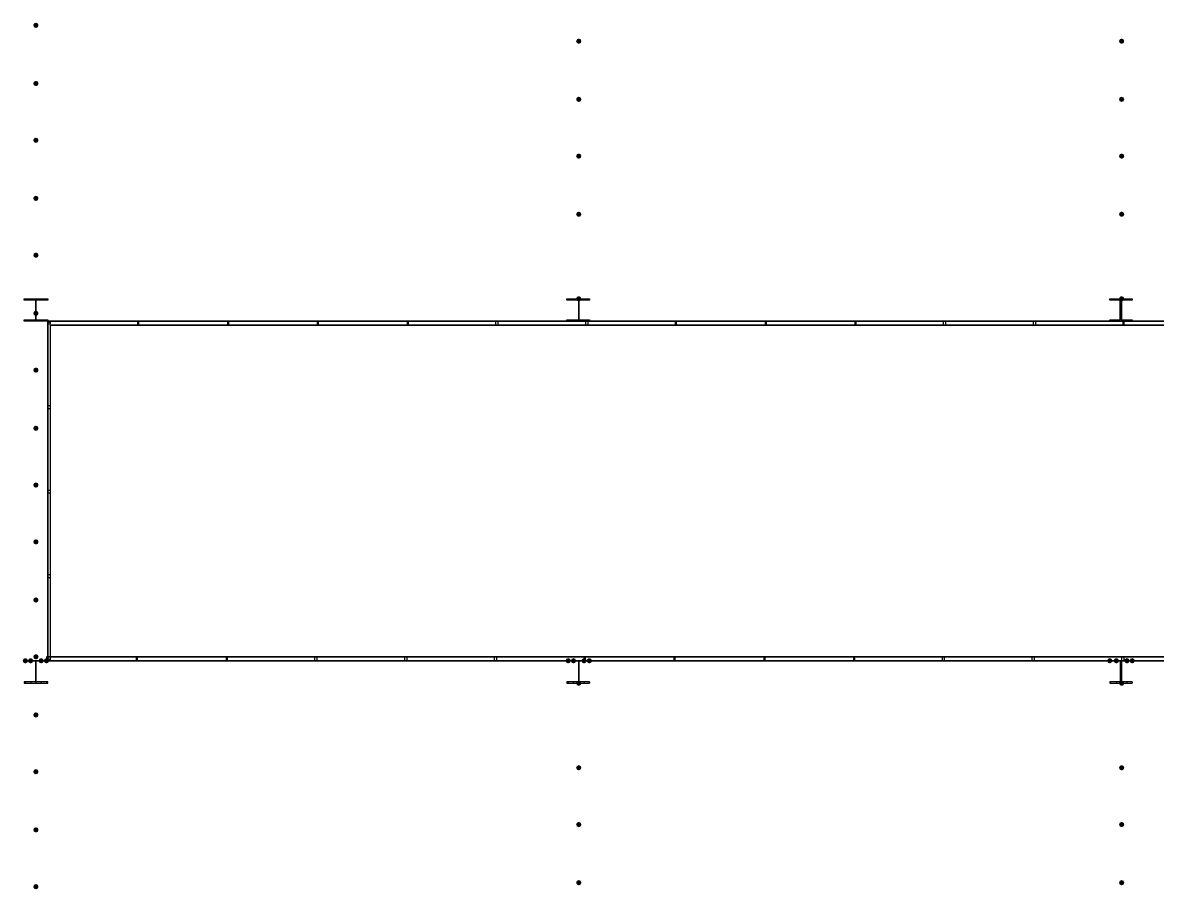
# Model space of a CAD drawing. Header units: millimetres. Extents: x 0 to 420, y 0 to 297.
# Drawn here: x 137.5 to 173.86, y 149.69 to 177.46 of the extents above; entities that cross this region are included whole.
import ezdxf

# ---------------------------------------------------------------- set-up
doc = ezdxf.new("R2010")
doc.units = ezdxf.units.MM
doc.layers.get('0').update_dxf_attribs({"linetype": 'CONTINUOUS'})

msp = doc.modelspace()

# ---------------------------------------------------------------- hatches: boundary and pattern name
at = {"true_color": 0x000007}
for points in [[(138.006667, 177.376667), (137.981796, 177.316871), (137.922, 177.292), (137.862204, 177.316871), (137.837333, 177.376667), (137.862204, 177.436462), (137.922, 177.461333), (137.981796, 177.436463)], [(155.405667, 176.868667), (155.380796, 176.808871), (155.321, 176.784), (155.261204, 176.808871), (155.236333, 176.868667), (155.261204, 176.928462), (155.321, 176.953333), (155.380796, 176.928463)], [(172.804667, 176.868667), (172.779796, 176.808871), (172.72, 176.784), (172.660204, 176.808871), (172.635333, 176.868667), (172.660204, 176.928462), (172.72, 176.953333), (172.779796, 176.928463)], [(138.006667, 175.514), (137.981796, 175.454204), (137.922, 175.429333), (137.862204, 175.454204), (137.837333, 175.514), (137.862204, 175.573796), (137.922, 175.598667), (137.981796, 175.573796)], [(155.405667, 175.006), (155.380796, 174.946204), (155.321, 174.921333), (155.261204, 174.946204), (155.236333, 175.006), (155.261204, 175.065796), (155.321, 175.090667), (155.380796, 175.065796)], [(172.804667, 175.006), (172.779796, 174.946204), (172.72, 174.921333), (172.660204, 174.946204), (172.635333, 175.006), (172.660204, 175.065796), (172.72, 175.090667), (172.779796, 175.065796)], [(138.006667, 173.693667), (137.981796, 173.633871), (137.922, 173.609), (137.862204, 173.633871), (137.837333, 173.693667), (137.862204, 173.753462), (137.922, 173.778333), (137.981796, 173.753463)], [(155.405667, 173.185667), (155.380796, 173.125871), (155.321, 173.101), (155.261204, 173.125871), (155.236333, 173.185667), (155.261204, 173.245462), (155.321, 173.270333), (155.380796, 173.245463)], [(172.804667, 173.185667), (172.779796, 173.125871), (172.72, 173.101), (172.660204, 173.125871), (172.635333, 173.185667), (172.660204, 173.245462), (172.72, 173.270333), (172.779796, 173.245463)], [(138.006667, 171.831), (137.981796, 171.771204), (137.922, 171.746333), (137.862204, 171.771204), (137.837333, 171.831), (137.862204, 171.890796), (137.922, 171.915667), (137.981796, 171.890796)], [(155.405667, 171.323), (155.380796, 171.263204), (155.321, 171.238333), (155.261204, 171.263204), (155.236333, 171.323), (155.261204, 171.382796), (155.321, 171.407667), (155.380796, 171.382796)], [(172.804667, 171.323), (172.779796, 171.263204), (172.72, 171.238333), (172.660204, 171.263204), (172.635333, 171.323), (172.660204, 171.382796), (172.72, 171.407667), (172.779796, 171.382796)], [(138.006667, 170.010667), (137.981796, 169.950871), (137.922, 169.926), (137.862204, 169.950871), (137.837333, 170.010667), (137.862204, 170.070462), (137.922, 170.095333), (137.981796, 170.070463)], [(155.405667, 168.613667), (155.380796, 168.553871), (155.321, 168.529), (155.261204, 168.553871), (155.236333, 168.613667), (155.261204, 168.673462), (155.321, 168.698333), (155.380796, 168.673463)], [(172.804667, 168.613667), (172.779796, 168.553871), (172.72, 168.529), (172.660204, 168.553871), (172.635333, 168.613667), (172.660204, 168.673462), (172.72, 168.698333), (172.779796, 168.673463)], [(138.006667, 168.148), (137.981796, 168.088204), (137.922, 168.063333), (137.862204, 168.088204), (137.837333, 168.148), (137.862204, 168.207796), (137.922, 168.232667), (137.981796, 168.207796)], [(138.006667, 166.327667), (137.981796, 166.267871), (137.922, 166.243), (137.862204, 166.267871), (137.837333, 166.327667), (137.862204, 166.387462), (137.922, 166.412333), (137.981796, 166.387463)], [(138.006667, 164.465), (137.981796, 164.405204), (137.922, 164.380333), (137.862204, 164.405204), (137.837333, 164.465), (137.862204, 164.524796), (137.922, 164.549667), (137.981796, 164.524796)], [(138.006667, 162.644667), (137.981796, 162.584871), (137.922, 162.56), (137.862204, 162.584871), (137.837333, 162.644667), (137.862204, 162.704462), (137.922, 162.729333), (137.981796, 162.704463)], [(138.006667, 160.824333), (137.981796, 160.764537), (137.922, 160.739667), (137.862204, 160.764537), (137.837333, 160.824333), (137.862204, 160.884129), (137.922, 160.909), (137.981796, 160.884129)], [(138.006667, 158.961667), (137.981796, 158.901871), (137.922, 158.877), (137.862204, 158.901871), (137.837333, 158.961667), (137.862204, 159.021462), (137.922, 159.046333), (137.981796, 159.021463)], [(137.668, 157.014333), (137.643129, 156.954537), (137.583333, 156.929667), (137.523537, 156.954537), (137.498667, 157.014333), (137.523537, 157.074129), (137.583333, 157.099), (137.643129, 157.074129)], [(137.837333, 157.014333), (137.812463, 156.954537), (137.752667, 156.929667), (137.692871, 156.954537), (137.668, 157.014333), (137.692871, 157.074129), (137.752667, 157.099), (137.812462, 157.074129)], [(138.006667, 157.141333), (137.981796, 157.081537), (137.922, 157.056667), (137.862204, 157.081537), (137.837333, 157.141333), (137.862204, 157.201129), (137.922, 157.226), (137.981796, 157.201129)], [(138.176, 157.014333), (138.151129, 156.954537), (138.091333, 156.929667), (138.031538, 156.954537), (138.006667, 157.014333), (138.031537, 157.074129), (138.091333, 157.099), (138.151129, 157.074129)], [(138.345333, 157.014333), (138.320463, 156.954537), (138.260667, 156.929667), (138.200871, 156.954537), (138.176, 157.014333), (138.200871, 157.074129), (138.260667, 157.099), (138.320462, 157.074129)], [(155.067, 157.014333), (155.042129, 156.954537), (154.982333, 156.929667), (154.922538, 156.954537), (154.897667, 157.014333), (154.922537, 157.074129), (154.982333, 157.099), (155.042129, 157.074129)], [(155.236333, 157.014333), (155.211462, 156.954537), (155.151667, 156.929667), (155.091871, 156.954537), (155.067, 157.014333), (155.091871, 157.074129), (155.151667, 157.099), (155.211462, 157.074129)], [(155.575, 157.014333), (155.550129, 156.954537), (155.490333, 156.929667), (155.430538, 156.954537), (155.405667, 157.014333), (155.430537, 157.074129), (155.490333, 157.099), (155.550129, 157.074129)], [(155.744333, 157.014333), (155.719463, 156.954537), (155.659667, 156.929667), (155.599871, 156.954537), (155.575, 157.014333), (155.599871, 157.074129), (155.659667, 157.099), (155.719462, 157.074129)], [(172.423667, 157.014333), (172.398796, 156.954537), (172.339, 156.929667), (172.279204, 156.954537), (172.254333, 157.014333), (172.279204, 157.074129), (172.339, 157.099), (172.398796, 157.074129)], [(172.635333, 157.014333), (172.610462, 156.954537), (172.550667, 156.929667), (172.490871, 156.954537), (172.466, 157.014333), (172.490871, 157.074129), (172.550667, 157.099), (172.610462, 157.074129)], [(172.974, 157.014333), (172.949129, 156.954537), (172.889333, 156.929667), (172.829538, 156.954537), (172.804667, 157.014333), (172.829537, 157.074129), (172.889333, 157.099), (172.949129, 157.074129)], [(173.143333, 157.014333), (173.118462, 156.954537), (173.058667, 156.929667), (172.998871, 156.954537), (172.974, 157.014333), (172.998871, 157.074129), (173.058667, 157.099), (173.118462, 157.074129)], [(155.405667, 156.294667), (155.380796, 156.234871), (155.321, 156.21), (155.261204, 156.234871), (155.236333, 156.294667), (155.261204, 156.354462), (155.321, 156.379333), (155.380796, 156.354463)], [(172.804667, 156.294667), (172.779796, 156.234871), (172.72, 156.21), (172.660204, 156.234871), (172.635333, 156.294667), (172.660204, 156.354462), (172.72, 156.379333), (172.779796, 156.354463)], [(138.006667, 155.278667), (137.981796, 155.218871), (137.922, 155.194), (137.862204, 155.218871), (137.837333, 155.278667), (137.862204, 155.338462), (137.922, 155.363333), (137.981796, 155.338463)], [(138.006667, 153.458333), (137.981796, 153.398537), (137.922, 153.373667), (137.862204, 153.398537), (137.837333, 153.458333), (137.862204, 153.518129), (137.922, 153.543), (137.981796, 153.518129)], [(155.405667, 153.585333), (155.380796, 153.525537), (155.321, 153.500667), (155.261204, 153.525537), (155.236333, 153.585333), (155.261204, 153.645129), (155.321, 153.67), (155.380796, 153.645129)], [(172.804667, 153.585333), (172.779796, 153.525537), (172.72, 153.500667), (172.660204, 153.525537), (172.635333, 153.585333), (172.660204, 153.645129), (172.72, 153.67), (172.779796, 153.645129)], [(138.006667, 151.595667), (137.981796, 151.535871), (137.922, 151.511), (137.862204, 151.535871), (137.837333, 151.595667), (137.862204, 151.655462), (137.922, 151.680333), (137.981796, 151.655463)], [(155.405667, 151.765), (155.380796, 151.705204), (155.321, 151.680333), (155.261204, 151.705204), (155.236333, 151.765), (155.261204, 151.824796), (155.321, 151.849667), (155.380796, 151.824796)], [(172.804667, 151.765), (172.779796, 151.705204), (172.72, 151.680333), (172.660204, 151.705204), (172.635333, 151.765), (172.660204, 151.824796), (172.72, 151.849667), (172.779796, 151.824796)], [(138.006667, 149.775333), (137.981796, 149.715537), (137.922, 149.690667), (137.862204, 149.715537), (137.837333, 149.775333), (137.862204, 149.835129), (137.922, 149.86), (137.981796, 149.835129)], [(155.405667, 149.902333), (155.380796, 149.842537), (155.321, 149.817667), (155.261204, 149.842537), (155.236333, 149.902333), (155.261204, 149.962129), (155.321, 149.987), (155.380796, 149.962129)], [(172.804667, 149.902333), (172.779796, 149.842537), (172.72, 149.817667), (172.660204, 149.842537), (172.635333, 149.902333), (172.660204, 149.962129), (172.72, 149.987), (172.779796, 149.962129)]]:
    msp.add_hatch(color=0, dxfattribs=at).paths.add_polyline_path(points, flags=0)

# ---------------------------------------------------------------- linework, layer by layer
at = {"color": 0, "true_color": 0x000007}
for points in [[(138.303, 167.894), (137.541, 167.894), (137.541, 167.936333), (137.922, 167.936333), (137.922, 168.571333), (137.541, 168.571333), (137.541, 168.613667), (138.303, 168.613667), (138.303, 168.571333), (137.922, 168.571333), (137.922, 167.936333), (138.303, 167.936333)], [(155.659667, 167.894), (154.94, 167.894), (154.94, 167.936333), (155.321, 167.936333), (155.321, 168.571333), (154.94, 168.571333), (154.94, 168.613667), (155.659667, 168.613667), (155.659667, 168.571333), (155.321, 168.571333), (155.321, 167.936333), (155.659667, 167.936333)], [(173.058667, 167.894), (172.339, 167.894), (172.339, 167.936333), (172.677667, 167.936333), (172.677667, 168.571333), (172.339, 168.571333), (172.339, 168.613667), (173.058667, 168.613667), (173.058667, 168.571333), (172.72, 168.571333), (172.72, 167.936333), (173.058667, 167.936333)], [(224.536, 157.014333), (138.303, 157.014333), (138.303, 157.141333), (224.409, 157.141333), (138.303, 157.141333), (138.303, 157.014333), (224.536, 157.014333), (224.536, 167.894), (138.303, 167.894), (138.303, 157.014333), (138.387667, 157.014333), (138.387667, 167.767), (224.409, 167.767), (224.409, 157.141333), (138.303, 157.141333), (138.303, 157.014333)], [(138.303, 167.894), (138.303, 157.014333), (224.536, 157.014333), (224.536, 167.894)], [(138.387667, 167.851667), (138.345333, 167.851667), (138.303, 167.851667), (138.303, 167.809333), (138.345333, 167.809333), (138.387667, 167.809333)], [(141.181667, 167.894), (141.181667, 167.767), (141.224, 167.767), (141.224, 167.894)], [(144.060333, 167.894), (144.060333, 167.767), (144.102667, 167.767), (144.102667, 167.894)], [(146.939, 167.894), (146.939, 167.767), (146.981333, 167.767), (146.981333, 167.894)], [(149.817667, 167.894), (149.817667, 167.767), (149.86, 167.767), (149.86, 167.894)], [(152.654, 167.894), (152.654, 167.767), (152.738667, 167.767), (152.738667, 167.894)], [(155.532667, 167.894), (155.532667, 167.767), (155.617333, 167.767), (155.617333, 167.894)], [(158.411333, 167.894), (158.411333, 167.767), (158.453667, 167.767), (158.453667, 167.894)], [(161.29, 167.894), (161.29, 167.767), (161.332333, 167.767), (161.332333, 167.894)], [(164.168667, 167.894), (164.168667, 167.767), (164.211, 167.767), (164.211, 167.894)], [(167.005, 167.894), (167.005, 167.767), (167.089667, 167.767), (167.089667, 167.894)], [(169.883667, 167.894), (169.883667, 167.767), (169.968333, 167.767), (169.968333, 167.894)], [(172.762333, 167.894), (172.762333, 167.767), (172.804667, 167.767), (172.804667, 167.894)], [(138.303, 165.1), (138.387667, 165.1), (138.387667, 165.184667), (138.303, 165.184667)], [(138.303, 162.390667), (138.387667, 162.390667), (138.387667, 162.475333), (138.303, 162.475333)], [(138.303, 159.681333), (138.387667, 159.681333), (138.387667, 159.766), (138.303, 159.766)], [(138.303, 157.141333), (138.260667, 157.141333), (138.260667, 157.099), (138.260667, 157.056667), (138.260667, 157.014333), (138.303, 157.014333), (138.303, 157.056667), (138.303, 157.099)], [(224.536, 157.014333), (138.303, 157.014333), (138.303, 157.141333), (224.409, 157.141333), (138.303, 157.141333), (138.303, 157.014333)], [(141.181667, 157.014333), (141.181667, 157.141333), (141.139333, 157.141333), (141.139333, 157.014333)], [(144.060333, 157.014333), (144.060333, 157.141333), (144.018, 157.141333), (144.018, 157.014333)], [(146.939, 157.014333), (146.939, 157.141333), (146.854333, 157.141333), (146.854333, 157.014333)], [(149.817667, 157.014333), (149.817667, 157.141333), (149.733, 157.141333), (149.733, 157.014333)], [(152.696333, 157.014333), (152.696333, 157.141333), (152.611667, 157.141333), (152.611667, 157.014333)], [(155.532667, 157.014333), (155.532667, 157.141333), (155.490333, 157.141333), (155.490333, 157.014333)], [(158.411333, 157.014333), (158.411333, 157.141333), (158.369, 157.141333), (158.369, 157.014333)], [(161.29, 157.014333), (161.29, 157.141333), (161.247667, 157.141333), (161.247667, 157.014333)], [(164.168667, 157.014333), (164.168667, 157.141333), (164.126333, 157.141333), (164.126333, 157.014333)], [(167.047333, 157.014333), (167.047333, 157.141333), (166.962667, 157.141333), (166.962667, 157.014333)], [(169.926, 157.014333), (169.926, 157.141333), (169.841333, 157.141333), (169.841333, 157.014333)], [(172.804667, 157.014333), (172.804667, 157.141333), (172.72, 157.141333), (172.72, 157.014333)], [(138.303, 157.014333), (137.541, 157.014333), (137.922, 157.014333), (137.922, 156.337), (137.541, 156.337), (137.541, 156.294667), (138.303, 156.294667), (138.303, 156.337), (137.922, 156.337), (137.922, 157.014333)], [(138.387667, 157.014333), (138.387667, 157.056667), (138.345333, 157.056667), (138.303, 157.056667), (138.303, 157.014333), (138.345333, 157.014333)], [(155.659667, 157.014333), (154.94, 157.014333), (155.321, 157.014333), (155.321, 156.337), (154.94, 156.337), (154.94, 156.294667), (155.659667, 156.294667), (155.659667, 156.337), (155.321, 156.337), (155.321, 157.014333)], [(173.058667, 157.014333), (172.339, 157.014333), (172.677667, 157.014333), (172.677667, 156.337), (172.339, 156.337), (172.339, 156.294667), (173.058667, 156.294667), (173.058667, 156.337), (172.72, 156.337), (172.72, 157.014333)]]:
    msp.add_lwpolyline(points, close=True, dxfattribs=at)
for points in [[(137.583333, 168.571333), (137.583333, 168.613667)], [(137.752667, 168.571333), (137.752667, 168.613667)], [(137.922, 167.894), (137.922, 168.613667)], [(138.091333, 168.571333), (138.091333, 168.613667)], [(138.260667, 168.571333), (138.260667, 168.613667)], [(154.982333, 168.571333), (154.982333, 168.613667)], [(155.151667, 168.571333), (155.151667, 168.613667)], [(155.321, 167.894), (155.321, 168.613667)], [(155.490333, 168.571333), (155.490333, 168.613667)], [(155.659667, 168.571333), (155.659667, 168.613667)], [(172.339, 168.571333), (172.339, 168.613667)], [(172.550667, 168.571333), (172.550667, 168.613667)], [(172.72, 167.894), (172.72, 168.613667)], [(172.889333, 168.571333), (172.889333, 168.613667)], [(173.058667, 168.571333), (173.058667, 168.613667)], [(137.583333, 167.894), (137.583333, 167.936333)], [(137.752667, 167.894), (137.752667, 167.936333)], [(138.091333, 167.894), (138.091333, 167.936333)], [(138.260667, 167.894), (138.260667, 167.936333)], [(138.303, 167.894), (138.303, 157.014333), (138.387667, 157.014333), (138.387667, 167.767)], [(138.303, 167.894), (224.536, 167.894), (138.303, 167.894), (138.303, 157.014333), (138.387667, 157.014333), (138.387667, 167.767), (224.409, 167.767), (138.387667, 167.767)], [(138.303, 167.894), (138.303, 157.014333), (138.387667, 157.014333), (138.387667, 167.767)], [(138.303, 167.894), (224.536, 167.894), (138.303, 167.894), (138.303, 157.014333), (138.387667, 157.014333), (138.387667, 167.767), (224.409, 167.767), (138.387667, 167.767)], [(224.536, 167.894), (138.303, 167.894), (138.303, 157.014333)], [(138.303, 157.014333), (224.536, 157.014333), (224.536, 167.894)], [(154.982333, 167.894), (154.982333, 167.936333)], [(155.151667, 167.894), (155.151667, 167.936333)], [(155.490333, 167.894), (155.490333, 167.936333)], [(155.659667, 167.894), (155.659667, 167.936333)], [(172.339, 167.894), (172.339, 167.936333)], [(172.550667, 167.894), (172.550667, 167.936333)], [(172.889333, 167.894), (172.889333, 167.936333)], [(173.058667, 167.894), (173.058667, 167.936333)], [(137.922, 157.014333), (137.922, 156.294667)], [(155.321, 157.014333), (155.321, 156.294667)], [(172.72, 157.014333), (172.72, 156.294667)], [(137.583333, 156.337), (137.583333, 156.294667)], [(137.752667, 156.337), (137.752667, 156.294667)], [(138.091333, 156.337), (138.091333, 156.294667)], [(138.260667, 156.337), (138.260667, 156.294667)], [(154.982333, 156.337), (154.982333, 156.294667)], [(155.151667, 156.337), (155.151667, 156.294667)], [(155.490333, 156.337), (155.490333, 156.294667)], [(155.659667, 156.337), (155.659667, 156.294667)], [(172.339, 156.337), (172.339, 156.294667)], [(172.550667, 156.337), (172.550667, 156.294667)], [(172.889333, 156.337), (172.889333, 156.294667)], [(173.058667, 156.337), (173.058667, 156.294667)]]:
    msp.add_lwpolyline(points, dxfattribs=at)
at = {"color": 0, "true_color": 0x0000fe}
msp.add_lwpolyline([(224.536, 167.894), (224.536, 157.014333), (138.303, 157.014333), (138.303, 167.894)], close=True, dxfattribs=at)
at = {"color": 0, "true_color": 0x000008}
msp.add_lwpolyline([(224.536, 167.894), (224.536, 157.014333), (138.303, 157.014333), (138.303, 167.894)], close=True, dxfattribs=at)

doc.saveas('drawing.dxf')
